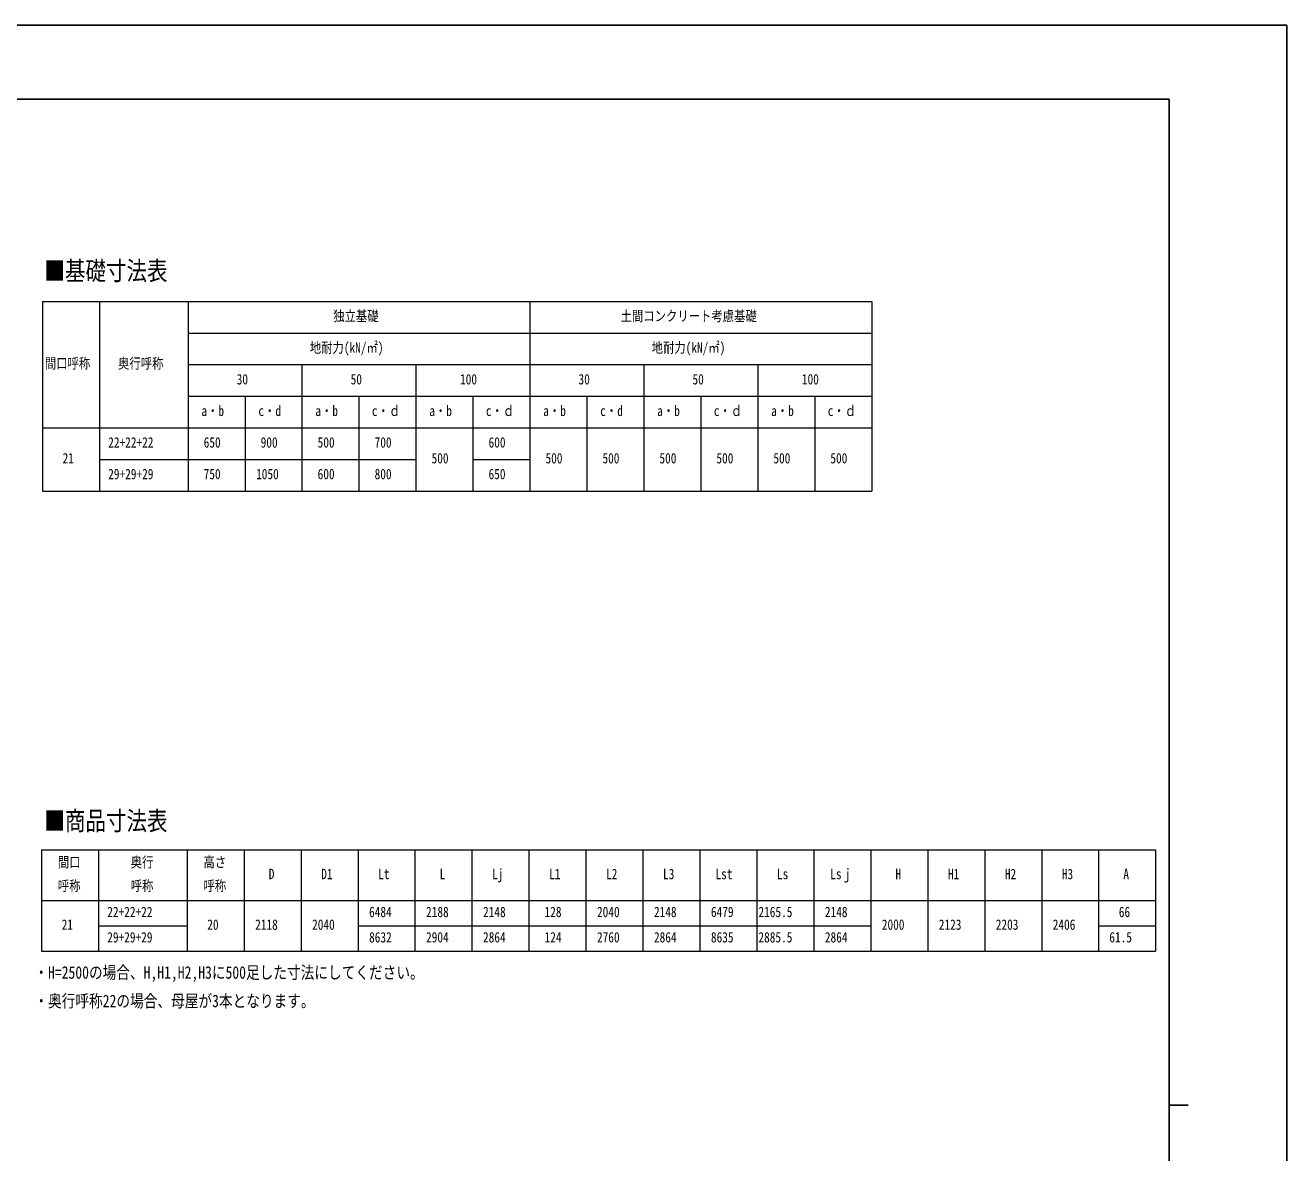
# Model space of a CAD drawing. Units: millimetres, scale not verified. Extents: x -12615 to 12615, y -8910 to 8910.
# Drawn here: x 2651 to 12615, y 0 to 8910 of the extents above; entities that cross this region are included whole.
import ezdxf
from ezdxf.enums import TextEntityAlignment as Align

# ---------------------------------------------------------------- set-up
doc = ezdxf.new("R2010")
doc.units = ezdxf.units.MM
doc.header["$LTSCALE"] = 40
doc.layers.add('0-1_TABLE1', color=7, linetype='Continuous', lineweight=18)
doc.layers.add('0-2_USER1', color=3, linetype='Continuous')
doc.layers.add('0-7_YKK_ZWAK', color=7, linetype='Continuous')
doc.styles.add('ＭＳ ゴシック', font='')
doc.styles.get('ＭＳ ゴシック').set_extended_font_data('MS Gothic')

msp = doc.modelspace()

# ---------------------------------------------------------------- linework, layer by layer
at = {"layer": '0-1_TABLE1'}
for p, q in [((2786.67, 6727.84), (9336.67, 6727.84)), ((2786.67, 6727.84), (2786.67, 5228.84)), ((3236.67, 6727.84), (3236.67, 5228.84)), ((6636.67, 6727.84), (6636.67, 5228.84)), ((3936.67, 6477.84), (9336.67, 6477.84)), ((3936.67, 6227.84), (9336.67, 6227.84)), ((5736.67, 6227.84), (5736.67, 5228.84)), ((7536.67, 6227.84), (7536.67, 5228.84)), ((8436.67, 6227.84), (8436.67, 5228.84)), ((3936.67, 5977.84), (9336.67, 5977.84)), ((4386.67, 5977.84), (4386.67, 5228.84)), ((6186.67, 5977.84), (6186.67, 5228.84)), ((7086.67, 5977.84), (7086.67, 5228.84)), ((7986.67, 5977.84), (7986.67, 5228.84)), ((8886.67, 5977.84), (8886.67, 5228.84)), ((2786.67, 5728.84), (9336.67, 5728.84)), ((3236.67, 5478.84), (5736.67, 5478.84)), ((6186.67, 5478.84), (6636.67, 5478.84)), ((2779.06, 2393.45), (11579.06, 2393.45)), ((2779.06, 2393.45), (2779.06, 1593.45)), ((3229.06, 2393.45), (3229.06, 1593.45)), ((3929.06, 2393.45), (3929.06, 1593.45)), ((4379.06, 2393.45), (4379.06, 1593.45)), ((4829.06, 2393.45), (4829.06, 1593.45)), ((5279.06, 2393.45), (5279.06, 1593.45)), ((5729.06, 2393.45), (5729.06, 1593.45)), ((6179.06, 2393.45), (6179.06, 1593.45)), ((6629.06, 2393.45), (6629.06, 1593.45)), ((7079.06, 2393.45), (7079.06, 1593.45)), ((7529.06, 2393.45), (7529.06, 1593.45)), ((7979.06, 2393.45), (7979.06, 1593.45)), ((8429.06, 2393.45), (8429.06, 1593.45)), ((8879.06, 2393.45), (8879.06, 1593.45)), ((9329.06, 2393.45), (9329.06, 1593.45)), ((9779.06, 2393.45), (9779.06, 1593.45)), ((10229.06, 2393.45), (10229.06, 1593.45)), ((10679.06, 2393.45), (10679.06, 1593.45)), ((11129.06, 2393.45), (11129.06, 1593.45)), ((11579.06, 2393.45), (11579.06, 1593.45)), ((2779.06, 1993.45), (11579.06, 1993.45)), ((3229.06, 1793.45), (3929.06, 1793.45)), ((5279.06, 1793.45), (9329.06, 1793.45)), ((11129.06, 1793.45), (11579.06, 1793.45)), ((2779.06, 1593.45), (11579.06, 1593.45))]:
    msp.add_line(p, q, dxfattribs=at)
for points in [[(3936.67, 6727.84), (3936.67, 5478.84), (3936.67, 5228.84)], [(9336.67, 6727.84), (9336.67, 6227.84), (9336.67, 5228.84)], [(4836.67, 6227.84), (4836.67, 5478.84), (4836.67, 5228.84)], [(5286.67, 5977.84), (5286.67, 5478.84), (5286.67, 5228.84)], [(2786.67, 5228.84), (3236.67, 5228.84), (6636.67, 5228.84), (9336.67, 5228.84)]]:
    msp.add_lwpolyline(points, dxfattribs=at)
at = {"layer": '0-7_YKK_ZWAK'}
for p, q in [((11685.06, 8325), (-11714.94, 8325)), ((11685.06, 8325), (11685.06, -7575)), ((11685.06, 375), (11835.06, 375))]:
    msp.add_line(p, q, dxfattribs=at)
msp.add_lwpolyline([(-12615, -8910), (12615, -8910), (12615, 8910), (-12615, 8910)], close=True, dxfattribs=at)

# ---------------------------------------------------------------- texts
at = {"layer": '0-1_TABLE1', "style": 'ＭＳ ゴシック', "width": 0.8}
for s, p in [('独立基礎', (5083.48, 6546.81)), ('土間コンクリート考慮基礎', (7353.21, 6546.81)), ('地耐力(kN/㎡)', (4898.23, 6296.81)), ('地耐力(kN/㎡)', (7598.23, 6296.81)), ('間口呼称', (2805.5, 6172.31)), ('奥行呼称', (3383.48, 6172.31)), ('30', (4320.93, 6046.81)), ('50', (5220.93, 6046.81)), ('100', (6085.08, 6046.81)), ('30', (7020.93, 6046.81)), ('50', (7920.93, 6046.81)), ('100', (8785.08, 6046.81)), ('a・b', (4042.15, 5797.31)), ('c・d', (4492.15, 5797.31)), ('a・b', (4942.15, 5797.31)), ('c・ｄ', (5389.16, 5797.31)), ('a・b', (5842.15, 5797.31)), ('c・ｄ', (6289.16, 5797.31)), ('a・b', (6742.15, 5797.31)), ('c・d', (7192.15, 5797.31)), ('a・b', (7642.15, 5797.31)), ('c・ｄ', (8089.16, 5797.31)), ('a・b', (8542.15, 5797.31)), ('c・ｄ', (8989.16, 5797.31)), ('22+22+22', (3305.8, 5547.81)), ('650', (4060.08, 5547.81)), ('900', (4510.08, 5547.81)), ('500', (4960.08, 5547.81)), ('700', (5410.08, 5547.81)), ('600', (6310.08, 5547.81)), ('21', (2945.93, 5422.81)), ('500', (5860.08, 5422.81)), ('500', (6760.08, 5422.81)), ('500', (7210.08, 5422.81)), ('500', (7660.08, 5422.81)), ('500', (8110.08, 5422.81)), ('500', (8560.08, 5422.81)), ('500', (9010.08, 5422.81)), ('29+29+29', (3305.8, 5297.81)), ('750', (4060.08, 5297.81)), ('1050', (4474.22, 5297.81)), ('600', (4960.08, 5297.81)), ('800', (5410.08, 5297.81)), ('650', (6310.08, 5297.81)), ('間口', (2908.44, 2230.8)), ('奥行', (3483.44, 2230.8)), ('高さ', (4058.44, 2230.8)), ('D', (4574.18, 2137.42)), ('D1', (4988.32, 2137.42)), ('Lt', (5438.32, 2137.42)), ('L', (5924.18, 2137.42)), ('Lj', (6338.32, 2137.42)), ('L1', (6788.32, 2137.42)), ('L2', (7238.32, 2137.42)), ('L3', (7688.32, 2137.42)), ('Lst', (8102.47, 2137.42)), ('Ls', (8588.32, 2137.42)), ('Lsｊ', (9008.87, 2137.42)), ('H', (9524.18, 2137.42)), ('H1', (9938.32, 2137.42)), ('H2', (10388.32, 2137.42)), ('H3', (10838.32, 2137.42)), ('A', (11324.18, 2137.42)), ('呼称', (2908.44, 2044.05)), ('呼称', (3483.44, 2044.05)), ('呼称', (4058.44, 2044.05)), ('22+22+22', (3298.19, 1837.42)), ('6484', (5366.61, 1837.42)), ('2188', (5816.61, 1837.42)), ('2148', (6266.61, 1837.42)), ('128', (6752.47, 1837.42)), ('2040', (7166.61, 1837.42)), ('2148', (7616.61, 1837.42)), ('6479', (8066.61, 1837.42)), ('2165.5', (8441.91, 1837.42)), ('2148', (8966.61, 1837.42)), ('66', (11288.32, 1837.42)), ('21', (2938.32, 1737.42)), ('20', (4088.32, 1737.42)), ('2118', (4466.61, 1737.42)), ('2040', (4916.61, 1737.42)), ('2000', (9416.61, 1737.42)), ('2123', (9866.61, 1737.42)), ('2203', (10316.61, 1737.42)), ('2406', (10766.61, 1737.42)), ('29+29+29', (3298.19, 1637.42)), ('8632', (5366.61, 1637.42)), ('2904', (5816.61, 1637.42)), ('2864', (6266.61, 1637.42)), ('124', (6752.47, 1637.42)), ('2760', (7166.61, 1637.42)), ('2864', (7616.61, 1637.42)), ('8635', (8066.61, 1637.42)), ('2885.5', (8441.91, 1637.42)), ('2864', (8966.61, 1637.42)), ('61.5', (11213.62, 1637.42))]:
    msp.add_text(s, height=82.15, dxfattribs=at).set_placement(p, align=Align.BOTTOM_LEFT)
at = {"layer": '0-2_USER1', "style": 'ＭＳ ゴシック', "width": 0.8}
for s, height, p in [('■基礎寸法表', 148.5, (2802.22, 6850.88)), ('■商品寸法表', 148.5, (2802.22, 2504.22)), ('・H=2500の場合、H,H1,H2,H3に500足した寸法にしてください。', 98.97, (2722.91, 1345.71)), ('・奥行呼称22の場合、母屋が3本となります。', 98.97, (2722.91, 1120.71))]:
    msp.add_text(s, height=height, dxfattribs=at).set_placement(p, align=Align.BOTTOM_LEFT)

doc.saveas('drawing.dxf')
